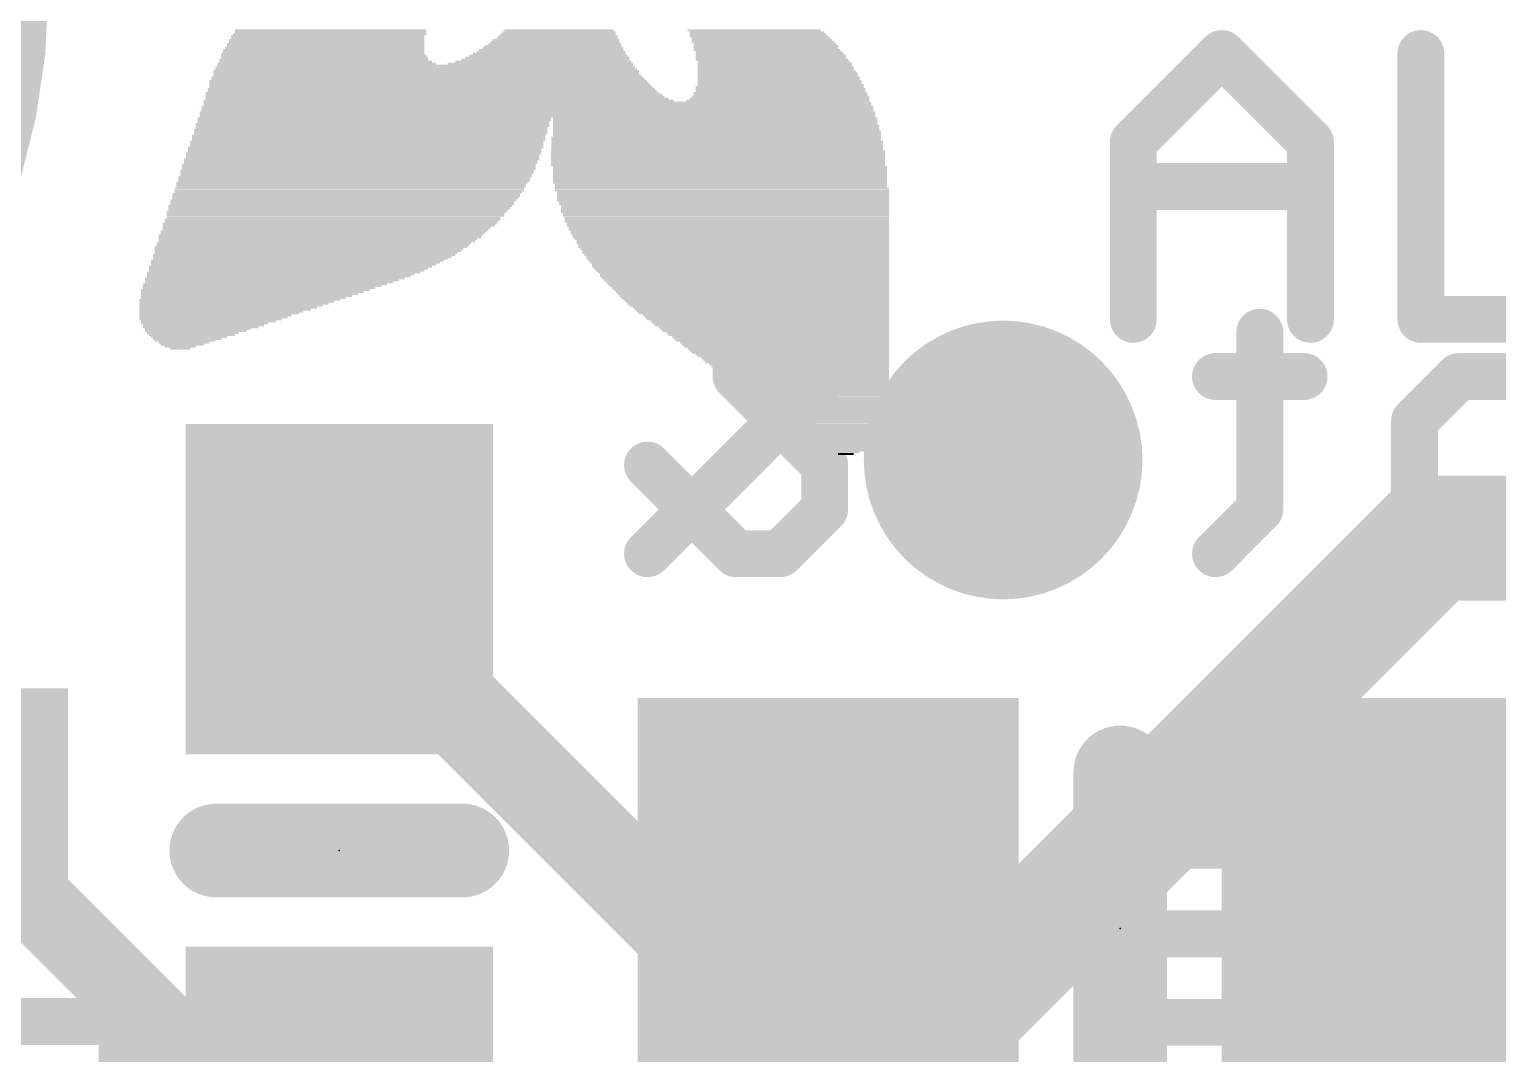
# Model space of a CAD drawing. Extents: x -0.1 to 25.5, y -0.1 to 17.9.
# Drawn here: x 4.58 to 9.355, y 11.786 to 15.116 of the extents above; entities that cross this region are included whole.
import ezdxf

# ---------------------------------------------------------------- set-up
doc = ezdxf.new("R2010")
doc.units = 0
for name, color, linetype in [('1', 12, 'CONTINUOUS'), ('16', 5, 'CONTINUOUS'), ('18', 110, 'CONTINUOUS'), ('21', 40, 'CONTINUOUS'), ('22', 6, 'CONTINUOUS'), ('23', 40, 'CONTINUOUS')]:
    doc.layers.add(name, color=color, linetype=linetype)

# ---------------------------------------------------------------- blocks, each defined once
blk = doc.blocks.new('RECT')
blk.add_solid([(-0.5, -0.5), (0.5, -0.5), (-0.5, 0.5), (0.5, 0.5)])
blk = doc.blocks.new('ROUNDV')
at = {"const_width": 0.5}
blk.add_lwpolyline([(0, -0.25, 1), (0, 0.25, 1), (0, -0.25)], format="xyb", dxfattribs=at)

msp = doc.modelspace()

# ---------------------------------------------------------------- linework, layer by layer
at = {"layer": '1'}
for points, const_width in [([(5.588, 13.296), (6.692, 12.192)], 0.3048), ([(4.306, 12.573), (5.283, 11.596)], 0.254), ([(6.692, 12.192), (7.178, 12.192)], 0.3048), ([(7.178, 12.192), (7.178, 10.0631)], 0.3048)]:
    msp.add_lwpolyline(points, dxfattribs=dict(at, const_width=const_width))
at = {"layer": '1', "const_width": 0.1524}
for points in [[(5.6419, 13.3499, 1), (5.5341, 13.2421)], [(6.692, 12.2682, 1), (6.692, 12.1158)], [(6.6381, 12.1381, 1), (6.7459, 12.2459)], [(7.2542, 12.192, 1), (7.1018, 12.192)], [(7.178, 12.1158, 1), (7.178, 12.2682)]]:
    msp.add_lwpolyline(points, format="xyb", dxfattribs=at)
at = {"layer": '16', "const_width": 0.4064}
for points in [[(9.144, 13.462), (5.461, 9.779)], [(20.486, 13.462), (9.144, 13.462)]]:
    msp.add_lwpolyline(points, dxfattribs=at)
at = {"layer": '16', "const_width": 0.2032}
for points in [[(9.144, 13.5636, 1), (9.144, 13.3604)], [(9.2158, 13.3902, 1), (9.0722, 13.5338)]]:
    msp.add_lwpolyline(points, format="xyb", dxfattribs=at)
at = {"layer": '21'}
for points, const_width in [([(2.54, 13.24, 1), (2.54, 17.24, 1), (2.54, 13.24)], 0.2032), ([(8.4853, 15.0645, 1), (8.4315, 15.0106)], 0.0762), ([(8.4853, 15.0106, 1), (8.4315, 15.0645)], 0.0762), ([(9.1439, 15.0375, 1), (9.0677, 15.0375)], 0.0762), ([(8.1433, 14.7764, 1), (8.1972, 14.7225)], 0.0762), ([(8.2084, 14.7494, 1), (8.1322, 14.7494)], 0.0762), ([(8.7846, 14.7494, 1), (8.7084, 14.7494)], 0.0762), ([(8.7196, 14.7225, 1), (8.7735, 14.7764)], 0.0762), ([(8.1703, 14.6435, 1), (8.1703, 14.5673)], 0.0762), ([(8.7465, 14.5673, 1), (8.7465, 14.6435)], 0.0762), ([(9.1058, 14.2113, 1), (9.1058, 14.1351)], 0.0762), ([(8.1322, 14.1732, 1), (8.2084, 14.1732)], 0.0762), ([(8.7084, 14.1732, 1), (8.7846, 14.1732)], 0.0762), ([(9.0677, 14.1732, 1), (9.1439, 14.1732)], 0.0762), ([(8.2042, 12.7, 1), (8.0518, 12.7)], 0.1524), ([(5.188, 12.5222, 1), (5.188, 12.3698)], 0.1524), ([(5.988, 12.3698, 1), (5.988, 12.5222)], 0.1524), ([(4.9191, 11.89, 1), (4.8429, 11.89)], 0.0762), ([(4.881, 11.8519, 1), (4.881, 11.9281)], 0.0762)]:
    msp.add_lwpolyline(points, format="xyb", dxfattribs=dict(at, const_width=const_width))
for points, const_width in [([(8.1703, 14.7494), (8.4584, 15.0375)], 0.1524), ([(8.4584, 15.0375), (8.7465, 14.7494)], 0.1524), ([(9.1058, 15.0375), (9.1058, 14.1732)], 0.1524), ([(8.1703, 14.1732), (8.1703, 14.7494)], 0.1524), ([(8.7465, 14.7494), (8.7465, 14.1732)], 0.1524), ([(8.1703, 14.6054), (8.7465, 14.6054)], 0.1524), ([(9.1058, 14.1732), (9.682, 14.1732)], 0.1524), ([(8.128, 12.7), (8.128, 11.684)], 0.3048), ([(5.988, 12.446), (5.188, 12.446)], 0.3048), ([(2.281, 11.89), (4.881, 11.89)], 0.1524), ([(4.881, 11.89), (4.881, 10.79)], 0.1524)]:
    msp.add_lwpolyline(points, dxfattribs=dict(at, const_width=const_width))
at = {"layer": '22', "const_width": 0.1524}
for points in [[(6.8785, 14.1315), (7.0226, 14.2755)], [(7.0226, 14.2755), (7.1666, 14.1315)], [(6.8785, 13.9874), (6.8785, 14.1315)], [(7.1666, 14.1315), (7.1666, 13.9874)], [(8.5818, 14.1315), (8.5818, 13.5553)], [(7.1666, 13.9874), (6.5904, 13.4112)], [(7.1666, 13.6993), (6.8785, 13.9874)], [(8.7258, 13.9874), (8.4377, 13.9874)], [(9.2292, 13.9874), (9.0851, 13.8434)], [(9.5173, 13.9874), (9.2292, 13.9874)], [(9.0851, 13.8434), (9.0851, 13.4112)], [(6.5904, 13.6993), (6.8785, 13.4112)], [(7.1666, 13.5553), (7.1666, 13.6993)], [(7.0226, 13.4112), (7.1666, 13.5553)], [(8.5818, 13.5553), (8.4377, 13.4112)], [(6.8785, 13.4112), (7.0226, 13.4112)], [(6.4887, 12.4634), (6.3446, 12.4634)], [(6.7768, 12.1753), (6.4887, 12.4634)], [(6.7768, 11.8872), (6.7768, 12.4634)], [(7.1361, 12.3194), (7.2802, 12.4634)], [(7.2802, 12.4634), (7.5683, 12.4634)], [(7.5683, 12.4634), (7.7123, 12.3194)], [(8.5038, 12.4634), (8.0716, 12.4634)], [(8.6479, 12.3194), (8.5038, 12.4634)], [(9.1512, 12.4634), (9.0071, 12.3194)], [(9.5834, 12.4634), (9.1512, 12.4634)], [(7.1361, 12.0313), (7.1361, 12.3194)], [(7.7123, 12.3194), (7.7123, 12.0313)], [(8.5038, 12.1753), (8.6479, 12.3194)], [(9.0071, 12.3194), (9.0071, 11.8872)], [(8.0716, 12.0313), (8.2157, 12.1753)], [(8.2157, 12.1753), (8.5038, 12.1753)], [(7.2802, 11.8872), (7.1361, 12.0313)], [(7.7123, 12.0313), (7.5683, 11.8872)], [(8.2157, 11.8872), (8.0716, 12.0313)], [(7.5683, 11.8872), (7.2802, 11.8872)], [(8.6479, 11.8872), (8.2157, 11.8872)]]:
    msp.add_lwpolyline(points, dxfattribs=at)
at = {"layer": '22', "const_width": 0.0762}
for points in [[(7.0495, 14.3025, 1), (6.9956, 14.2486)], [(7.0495, 14.2486, 1), (6.9956, 14.3025)], [(6.9166, 14.1315, 1), (6.8404, 14.1315)], [(6.8516, 14.1584, 1), (6.9054, 14.1045)], [(7.2047, 14.1315, 1), (7.1285, 14.1315)], [(7.1397, 14.1045, 1), (7.1936, 14.1584)], [(8.6199, 14.1315, 1), (8.5437, 14.1315)], [(6.9054, 14.0144, 1), (6.8516, 13.9605)], [(7.1936, 13.9605, 1), (7.1397, 14.0144)], [(8.4377, 14.0255, 1), (8.4377, 13.9493)], [(8.7258, 13.9493, 1), (8.7258, 14.0255)], [(9.2292, 14.0255, 1), (9.2292, 13.9493)], [(9.2561, 13.9605, 1), (9.2022, 14.0144)], [(6.8404, 13.9874, 1), (6.9166, 13.9874)], [(7.1285, 13.9874, 1), (7.2047, 13.9874)], [(9.1232, 13.8434, 1), (9.047, 13.8434)], [(9.0582, 13.8703, 1), (9.1121, 13.8164)], [(6.6173, 13.7263, 1), (6.5635, 13.6724)], [(7.2047, 13.6993, 1), (7.1285, 13.6993)], [(7.1397, 13.6724, 1), (7.1936, 13.7263)], [(7.1936, 13.5283, 1), (7.1397, 13.5822)], [(8.6087, 13.5283, 1), (8.5548, 13.5822)], [(7.1285, 13.5553, 1), (7.2047, 13.5553)], [(8.5437, 13.5553, 1), (8.6199, 13.5553)], [(6.5635, 13.4381, 1), (6.6173, 13.3843)], [(6.8785, 13.4493, 1), (6.8785, 13.3731)], [(6.8516, 13.3843, 1), (6.9054, 13.4381)], [(6.9956, 13.4381, 1), (7.0495, 13.3843)], [(7.0226, 13.3731, 1), (7.0226, 13.4493)], [(8.4108, 13.4381, 1), (8.4646, 13.3843)], [(9.047, 13.4112, 1), (9.1232, 13.4112)], [(6.3446, 12.5015, 1), (6.3446, 12.4253)], [(6.5156, 12.4904, 1), (6.4618, 12.4365)], [(6.4887, 12.4253, 1), (6.4887, 12.5015)], [(6.8149, 12.4634, 1), (6.7387, 12.4634)], [(7.2802, 12.5015, 1), (7.2802, 12.4253)], [(7.3071, 12.4365, 1), (7.2532, 12.4904)], [(7.5952, 12.4904, 1), (7.5413, 12.4365)], [(7.5683, 12.4253, 1), (7.5683, 12.5015)], [(8.0716, 12.5015, 1), (8.0716, 12.4253)], [(8.5307, 12.4904, 1), (8.4769, 12.4365)], [(8.5038, 12.4253, 1), (8.5038, 12.5015)], [(9.1512, 12.5015, 1), (9.1512, 12.4253)], [(9.1781, 12.4365, 1), (9.1243, 12.4904)], [(7.1742, 12.3194, 1), (7.098, 12.3194)], [(7.1092, 12.3463, 1), (7.1631, 12.2924)], [(7.7504, 12.3194, 1), (7.6742, 12.3194)], [(7.6854, 12.2924, 1), (7.7393, 12.3463)], [(8.6748, 12.2924, 1), (8.6209, 12.3463)], [(8.6209, 12.2924, 1), (8.6748, 12.3463)], [(9.0452, 12.3194, 1), (8.969, 12.3194)], [(8.9802, 12.3463, 1), (9.0341, 12.2924)], [(6.7499, 12.1484, 1), (6.8038, 12.2023)], [(8.2157, 12.2134, 1), (8.2157, 12.1372)], [(8.2426, 12.1484, 1), (8.1887, 12.2023)], [(8.4769, 12.2023, 1), (8.5307, 12.1484)], [(8.5038, 12.1372, 1), (8.5038, 12.2134)], [(7.1631, 12.0582, 1), (7.1092, 12.0043)], [(7.7393, 12.0043, 1), (7.6854, 12.0582)], [(8.0986, 12.0582, 1), (8.0447, 12.0043)], [(8.0447, 12.0582, 1), (8.0986, 12.0043)], [(7.098, 12.0313, 1), (7.1742, 12.0313)], [(7.6742, 12.0313, 1), (7.7504, 12.0313)], [(7.2802, 11.9253, 1), (7.2802, 11.8491)], [(7.2532, 11.8603, 1), (7.3071, 11.9141)], [(7.5413, 11.9141, 1), (7.5952, 11.8603)], [(7.5683, 11.8491, 1), (7.5683, 11.9253)], [(8.2157, 11.9253, 1), (8.2157, 11.8491)], [(8.1887, 11.8603, 1), (8.2426, 11.9141)], [(8.6479, 11.8491, 1), (8.6479, 11.9253)], [(6.7387, 11.8872, 1), (6.8149, 11.8872)], [(8.969, 11.8872, 1), (9.0452, 11.8872)]]:
    msp.add_lwpolyline(points, format="xyb", dxfattribs=at)
at = {"layer": '23'}
for p in [(5.588, 12.446), (8.128, 12.192)]:
    msp.add_point(p, dxfattribs=at)

# ---------------------------------------------------------------- block references
at = {"layer": '1', "xscale": 1.075, "rotation": 270}
for p in [(5.588, 13.296), (5.588, 11.596)]:
    msp.add_blockref('RECT', p, dxfattribs=at)
at = {"layer": '1', "xscale": 0.8, "yscale": 0.8, "rotation": 90}
msp.add_blockref('RECT', (4.306, 12.573), dxfattribs=at)
at = {"layer": '1', "xscale": 1.24, "yscale": 1.5}
for p in [(7.178, 12.192), (9.078, 12.192)]:
    msp.add_blockref('RECT', p, dxfattribs=at)
at = {"layer": '18', "xscale": 0.9064, "yscale": 0.9064}
msp.add_blockref('ROUNDV', (7.747, 13.716), dxfattribs=at)
msp.add_blockref('ROUNDV', (7.747, 13.716), dxfattribs=at)
at = {"layer": '21'}
for p, xscale, yscale in [((5.5499, 15.094), 0.6286, 0.0063), ((5.5499, 15.0876), 0.6286, 0.0064), ((5.5563, 15.1003), 0.6287, 0.0064), ((5.5595, 15.113), 0.6223, 0.0064), ((5.5595, 15.1067), 0.6223, 0.0063), ((6.2961, 15.0876), 0.3937, 0.0064), ((6.2992, 15.094), 0.3874, 0.0063), ((6.2992, 15.1003), 0.3746, 0.0064), ((6.3024, 15.1067), 0.3683, 0.0063), ((6.3024, 15.113), 0.3556, 0.0064), ((6.9374, 15.113), 0.4318, 0.0064), ((6.9469, 15.1067), 0.4382, 0.0063), ((6.9533, 15.094), 0.4509, 0.0063), ((6.9501, 15.1003), 0.4445, 0.0064), ((6.9596, 15.0876), 0.4508, 0.0064), ((5.5372, 15.0495), 0.654, 0.0064), ((5.5372, 15.0432), 0.654, 0.0063), ((5.5404, 15.0559), 0.6477, 0.0063), ((5.5436, 15.0686), 0.6413, 0.0063), ((5.5436, 15.0622), 0.6413, 0.0064), ((5.5467, 15.0813), 0.635, 0.0063), ((5.5467, 15.0749), 0.635, 0.0064), ((6.277, 15.0432), 0.4826, 0.0063), ((6.277, 15.0495), 0.4699, 0.0064), ((6.2833, 15.0559), 0.4572, 0.0063), ((6.2834, 15.0622), 0.4445, 0.0064), ((6.2897, 15.0686), 0.4318, 0.0063), ((6.2896, 15.0749), 0.4191, 0.0064), ((6.2929, 15.0813), 0.4127, 0.0063), ((6.9628, 15.0813), 0.4572, 0.0063), ((6.966, 15.0749), 0.4635, 0.0064), ((6.9723, 15.0686), 0.4636, 0.0063), ((6.9787, 15.0495), 0.4763, 0.0064), ((6.9755, 15.0622), 0.4699, 0.0064), ((6.9755, 15.0559), 0.4699, 0.0063), ((6.985, 15.0432), 0.4762, 0.0063), ((5.8674, 14.9924), 1.3652, 0.0063), ((5.5467, 15.0051), 0.7112, 0.0063), ((5.8674, 14.9987), 1.3526, 0.0064), ((5.5372, 15.0178), 0.6794, 0.0063), ((5.5436, 15.0114), 0.6921, 0.0064), ((5.534, 15.0368), 0.6604, 0.0064), ((5.5372, 15.0305), 0.6668, 0.0063), ((5.5404, 15.0241), 0.6731, 0.0064), ((6.242, 15.0051), 0.6033, 0.0063), ((6.2515, 15.0114), 0.5715, 0.0064), ((6.258, 15.0178), 0.5461, 0.0063), ((6.2643, 15.0241), 0.5334, 0.0064), ((6.2675, 15.0305), 0.5143, 0.0063), ((6.2707, 15.0368), 0.4953, 0.0064), ((6.9882, 15.0368), 0.4826, 0.0064), ((6.9914, 15.0305), 0.4889, 0.0063), ((6.9914, 15.0241), 0.4889, 0.0064), ((6.9946, 15.0178), 0.4953, 0.0063), ((7.0009, 15.0114), 0.4953, 0.0064), ((7.0072, 14.9924), 0.508, 0.0063), ((7.0041, 15.0051), 0.5017, 0.0063), ((7.0041, 14.9987), 0.5017, 0.0064), ((5.8769, 14.9479), 1.4224, 0.0064), ((5.8769, 14.9543), 1.4097, 0.0063), ((5.8738, 14.9606), 1.4033, 0.0064), ((5.8706, 14.9797), 1.3843, 0.0063), ((5.8706, 14.9733), 1.3843, 0.0064), ((5.8738, 14.967), 1.3907, 0.0063), ((5.8706, 14.986), 1.3716, 0.0064), ((7.0072, 14.986), 0.508, 0.0064), ((7.0104, 14.9797), 0.5144, 0.0063), ((7.0168, 14.9606), 0.5271, 0.0064), ((7.0168, 14.9543), 0.5271, 0.0063), ((7.0199, 14.9479), 0.5334, 0.0064), ((7.0136, 14.9733), 0.5207, 0.0064), ((7.0136, 14.967), 0.5207, 0.0063), ((5.8896, 14.9098), 1.4732, 0.0064), ((5.896, 14.9035), 1.4859, 0.0063), ((5.8992, 14.8971), 1.4923, 0.0064), ((5.8864, 14.9225), 1.4541, 0.0064), ((5.8897, 14.9162), 1.4605, 0.0063), ((5.8801, 14.9416), 1.4288, 0.0063), ((5.8864, 14.9289), 1.4415, 0.0063), ((5.8833, 14.9352), 1.4351, 0.0064), ((7.0231, 14.8971), 0.5778, 0.0064), ((7.0231, 14.9098), 0.5652, 0.0064), ((7.0231, 14.9035), 0.5652, 0.0063), ((7.0231, 14.9225), 0.5524, 0.0064), ((7.0231, 14.9162), 0.5524, 0.0063), ((7.02, 14.9289), 0.5461, 0.0063), ((7.0199, 14.9416), 0.5334, 0.0063), ((7.0231, 14.9352), 0.5398, 0.0064), ((6.2325, 14.8654), 2.1844, 0.0063), ((6.2325, 14.859), 2.1844, 0.0064), ((6.2325, 14.8527), 2.1844, 0.0063), ((5.9119, 14.8844), 1.5303, 0.0064), ((6.2326, 14.878), 2.1717, 0.0063), ((6.2326, 14.8717), 2.1717, 0.0064), ((5.9055, 14.8908), 1.505, 0.0063), ((7.0136, 14.8844), 0.5969, 0.0064), ((7.0199, 14.8908), 0.5842, 0.0063), ((5.6959, 14.8082), 1.1493, 0.0064), ((5.6959, 14.8018), 1.1493, 0.0063), ((5.7023, 14.8273), 1.1494, 0.0063), ((5.7023, 14.8209), 1.1494, 0.0064), ((5.6991, 14.8146), 1.143, 0.0063), ((6.2326, 14.8463), 2.1971, 0.0064), ((6.2326, 14.8399), 2.1971, 0.0063), ((6.2326, 14.8336), 2.1971, 0.0064), ((6.8104, 14.8273), 1.0541, 0.0063), ((6.8104, 14.8209), 1.0541, 0.0064), ((6.8104, 14.8146), 1.0541, 0.0063), ((6.8104, 14.8082), 1.0541, 0.0064), ((6.8136, 14.8018), 1.0605, 0.0063), ((5.6833, 14.7701), 1.1493, 0.0064), ((5.6833, 14.7637), 1.1493, 0.0063), ((5.6833, 14.7574), 1.1493, 0.0064), ((5.6896, 14.7892), 1.1494, 0.0063), ((5.6896, 14.7828), 1.1494, 0.0064), ((5.6896, 14.7765), 1.1494, 0.0063), ((5.6928, 14.7955), 1.143, 0.0064), ((6.8136, 14.7637), 1.0731, 0.0063), ((6.8136, 14.7574), 1.0731, 0.0064), ((6.8167, 14.7828), 1.0668, 0.0064), ((6.8167, 14.7765), 1.0668, 0.0063), ((6.8167, 14.7701), 1.0668, 0.0064), ((6.8136, 14.7955), 1.0605, 0.0064), ((6.8136, 14.7892), 1.0605, 0.0063), ((5.6673, 14.713), 1.1557, 0.0063), ((5.6642, 14.7066), 1.1494, 0.0064), ((5.6738, 14.732), 1.1557, 0.0064), ((5.6706, 14.7256), 1.1493, 0.0063), ((5.6706, 14.7193), 1.1493, 0.0064), ((5.6769, 14.7511), 1.1494, 0.0063), ((5.6769, 14.7447), 1.1494, 0.0064), ((5.6769, 14.7384), 1.1494, 0.0063), ((6.8199, 14.7193), 1.0858, 0.0064), ((6.8199, 14.713), 1.0858, 0.0063), ((6.8199, 14.7066), 1.0858, 0.0064), ((6.8168, 14.7511), 1.0795, 0.0063), ((6.8168, 14.7447), 1.0795, 0.0064), ((6.8168, 14.7384), 1.0795, 0.0063), ((6.8168, 14.732), 1.0795, 0.0064), ((6.8168, 14.7256), 1.0795, 0.0063), ((5.6515, 14.6749), 1.1494, 0.0063), ((5.6515, 14.6685), 1.1494, 0.0064), ((5.6515, 14.6622), 1.1494, 0.0063), ((5.6579, 14.6875), 1.1493, 0.0063), ((5.6579, 14.6812), 1.1493, 0.0064), ((5.6611, 14.6939), 1.1557, 0.0064), ((5.6642, 14.7003), 1.1494, 0.0063), ((6.8199, 14.7003), 1.0858, 0.0063), ((6.8199, 14.6939), 1.0858, 0.0064), ((6.8199, 14.6875), 1.0858, 0.0063), ((6.8199, 14.6812), 1.0858, 0.0064), ((6.8199, 14.6749), 1.0858, 0.0063), ((6.8262, 14.6685), 1.0859, 0.0064), ((6.8262, 14.6622), 1.0859, 0.0063), ((5.6293, 14.6177), 1.143, 0.0064), ((5.6261, 14.6113), 1.1366, 0.0063), ((5.6388, 14.6368), 1.1494, 0.0063), ((5.6356, 14.6304), 1.143, 0.0064), ((5.6356, 14.6241), 1.143, 0.0063), ((5.6452, 14.6558), 1.1493, 0.0064), ((5.6452, 14.6494), 1.1493, 0.0063), ((5.642, 14.6431), 1.143, 0.0064), ((6.8262, 14.6558), 1.0859, 0.0064), ((6.8262, 14.6494), 1.0859, 0.0063), ((6.8262, 14.6431), 1.0859, 0.0064), ((6.8262, 14.6368), 1.0859, 0.0063), ((6.8262, 14.6304), 1.0859, 0.0064), ((6.8262, 14.6241), 1.0859, 0.0063), ((6.8262, 14.6177), 1.0859, 0.0064), ((6.8295, 14.6113), 1.0795, 0.0063), ((5.6103, 14.5796), 1.1303, 0.0064), ((5.6103, 14.5732), 1.1303, 0.0063), ((5.6071, 14.5669), 1.1239, 0.0064), ((5.6198, 14.5987), 1.1367, 0.0063), ((5.6198, 14.5923), 1.1367, 0.0064), ((5.6166, 14.586), 1.1303, 0.0063), ((5.6261, 14.605), 1.1366, 0.0064), ((6.8326, 14.5987), 1.0858, 0.0063), ((6.8326, 14.5923), 1.0858, 0.0064), ((6.8295, 14.605), 1.0795, 0.0064), ((6.8357, 14.586), 1.0795, 0.0063), ((6.8357, 14.5796), 1.0795, 0.0064), ((6.8357, 14.5732), 1.0795, 0.0063), ((6.8357, 14.5669), 1.0795, 0.0064), ((5.5785, 14.5225), 1.1049, 0.0063), ((5.5753, 14.5161), 1.0986, 0.0064), ((5.5912, 14.5415), 1.1176, 0.0064), ((5.588, 14.5352), 1.1112, 0.0063), ((5.5849, 14.5288), 1.1049, 0.0064), ((5.6007, 14.5606), 1.124, 0.0063), ((5.5975, 14.5542), 1.1176, 0.0064), ((5.5975, 14.5479), 1.1176, 0.0063), ((6.8357, 14.5606), 1.0795, 0.0063), ((6.839, 14.5542), 1.0731, 0.0064), ((6.839, 14.5479), 1.0731, 0.0063), ((6.8421, 14.5415), 1.0668, 0.0064), ((6.8421, 14.5352), 1.0668, 0.0063), ((6.8421, 14.5288), 1.0668, 0.0064), ((6.8421, 14.5225), 1.0668, 0.0063), ((6.8453, 14.5161), 1.0604, 0.0064), ((5.5563, 14.4844), 1.0859, 0.0063), ((5.5531, 14.478), 1.0795, 0.0064), ((5.5467, 14.4717), 1.0668, 0.0063), ((5.5658, 14.4971), 1.0922, 0.0063), ((5.5626, 14.4907), 1.0858, 0.0064), ((5.5753, 14.5098), 1.0986, 0.0063), ((5.569, 14.5034), 1.0859, 0.0064), ((6.8453, 14.5098), 1.0604, 0.0063), ((6.8485, 14.5034), 1.0541, 0.0064), ((6.8485, 14.4971), 1.0541, 0.0063), ((6.8485, 14.4907), 1.0541, 0.0064), ((6.8517, 14.4844), 1.0477, 0.0063), ((6.8517, 14.478), 1.0477, 0.0064), ((6.8548, 14.4717), 1.0414, 0.0063), ((5.5055, 14.4209), 1.0223, 0.0063), ((5.5245, 14.4399), 1.0478, 0.0064), ((5.515, 14.4272), 1.0287, 0.0064), ((5.5277, 14.4463), 1.0541, 0.0063), ((5.5182, 14.4336), 1.0351, 0.0063), ((5.5372, 14.459), 1.0604, 0.0063), ((5.5341, 14.4526), 1.0541, 0.0064), ((5.5436, 14.4653), 1.0605, 0.0064), ((6.8548, 14.4653), 1.0414, 0.0064), ((6.858, 14.459), 1.035, 0.0063), ((6.858, 14.4526), 1.035, 0.0064), ((6.8612, 14.4463), 1.0287, 0.0063), ((6.8612, 14.4399), 1.0287, 0.0064), ((6.8643, 14.4336), 1.0223, 0.0063), ((6.8675, 14.4272), 1.016, 0.0064), ((6.8675, 14.4209), 1.016, 0.0063), ((5.4737, 14.3828), 0.9842, 0.0063), ((5.4674, 14.3764), 0.9715, 0.0064), ((5.4959, 14.4082), 1.016, 0.0063), ((5.4864, 14.3955), 0.997, 0.0063), ((5.4896, 14.4018), 1.0033, 0.0064), ((5.4801, 14.3891), 0.9843, 0.0064), ((5.5023, 14.4145), 1.016, 0.0064), ((6.8707, 14.4145), 1.0096, 0.0064), ((6.8707, 14.4082), 1.0096, 0.0063), ((6.8739, 14.4018), 1.0033, 0.0064), ((6.8771, 14.3955), 0.9969, 0.0063), ((6.8771, 14.3891), 0.9969, 0.0064), ((6.8802, 14.3828), 0.9906, 0.0063), ((6.8834, 14.3764), 0.9842, 0.0064), ((5.407, 14.3256), 0.889, 0.0064), ((5.4165, 14.332), 0.8953, 0.0063), ((5.4293, 14.3447), 0.9207, 0.0063), ((5.4229, 14.3383), 0.908, 0.0064), ((5.4515, 14.3637), 0.9525, 0.0064), ((5.4451, 14.3574), 0.9398, 0.0063), ((5.4388, 14.351), 0.9271, 0.0064), ((5.461, 14.3701), 0.9588, 0.0063), ((6.8834, 14.3701), 0.9842, 0.0063), ((6.8866, 14.3637), 0.9779, 0.0064), ((6.8898, 14.3574), 0.9715, 0.0063), ((6.8929, 14.351), 0.9652, 0.0064), ((6.8929, 14.3447), 0.9652, 0.0063), ((6.8961, 14.3383), 0.9588, 0.0064), ((6.8993, 14.332), 0.9525, 0.0063), ((6.9024, 14.3256), 0.9461, 0.0064), ((5.3467, 14.2875), 0.7938, 0.0064), ((5.3372, 14.2812), 0.7747, 0.0063), ((5.3784, 14.3066), 0.8445, 0.0063), ((5.3689, 14.3002), 0.8255, 0.0064), ((5.3594, 14.2939), 0.8064, 0.0063), ((5.3975, 14.3193), 0.87, 0.0063), ((5.3912, 14.3129), 0.8573, 0.0064), ((6.9056, 14.3193), 0.9398, 0.0063), ((6.9056, 14.3129), 0.9398, 0.0064), ((6.9088, 14.3066), 0.9334, 0.0063), ((6.912, 14.3002), 0.9271, 0.0064), ((6.9152, 14.2939), 0.9207, 0.0063), ((6.9183, 14.2875), 0.9144, 0.0064), ((6.9215, 14.2812), 0.908, 0.0063), ((5.2641, 14.2367), 0.6541, 0.0064), ((5.2546, 14.2304), 0.635, 0.0063), ((5.2959, 14.2558), 0.7048, 0.0063), ((5.2864, 14.2494), 0.6858, 0.0064), ((5.315, 14.2685), 0.7429, 0.0063), ((5.3055, 14.2621), 0.7239, 0.0064), ((5.2769, 14.2431), 0.6667, 0.0063), ((5.3277, 14.2748), 0.7557, 0.0064), ((6.9247, 14.2748), 0.9017, 0.0064), ((6.9279, 14.2685), 0.8953, 0.0063), ((6.931, 14.2621), 0.889, 0.0064), ((6.9342, 14.2558), 0.8826, 0.0063), ((6.9374, 14.2494), 0.8763, 0.0064), ((6.9405, 14.2431), 0.8699, 0.0063), ((6.9437, 14.2367), 0.8636, 0.0064), ((6.9469, 14.2304), 0.8572, 0.0063), ((5.2451, 14.224), 0.616, 0.0064), ((5.2355, 14.2177), 0.5969, 0.0063), ((5.226, 14.2113), 0.5779, 0.0064), ((5.2165, 14.205), 0.5588, 0.0063), ((5.2038, 14.1986), 0.5334, 0.0064), ((5.1974, 14.1923), 0.5207, 0.0063), ((5.1848, 14.1859), 0.4953, 0.0064), ((6.9501, 14.224), 0.8509, 0.0064), ((6.9533, 14.2177), 0.8445, 0.0063), ((6.9596, 14.2113), 0.8318, 0.0064), ((6.9628, 14.205), 0.8255, 0.0063), ((6.966, 14.1986), 0.8191, 0.0064), ((6.9691, 14.1923), 0.8128, 0.0063), ((6.9755, 14.1859), 0.8001, 0.0064), ((5.1784, 14.1796), 0.4826, 0.0063), ((5.1689, 14.1732), 0.4636, 0.0064), ((5.1498, 14.1605), 0.4127, 0.0064), ((5.1626, 14.1669), 0.4381, 0.0063), ((5.1467, 14.1542), 0.3937, 0.0063), ((5.1372, 14.1478), 0.3747, 0.0064), ((5.1277, 14.1415), 0.3429, 0.0063), ((5.1213, 14.1351), 0.3302, 0.0064), ((6.9787, 14.1796), 0.7937, 0.0063), ((6.9818, 14.1732), 0.7874, 0.0064), ((6.9882, 14.1669), 0.7747, 0.0063), ((6.9914, 14.1605), 0.7683, 0.0064), ((6.9945, 14.1542), 0.762, 0.0063), ((7.0009, 14.1478), 0.7493, 0.0064), ((7.0041, 14.1415), 0.7429, 0.0063), ((7.0072, 14.1351), 0.7366, 0.0064), ((5.1118, 14.1288), 0.2985, 0.0063), ((5.1086, 14.1224), 0.2794, 0.0064), ((5.0991, 14.1161), 0.2477, 0.0063), ((5.0927, 14.1097), 0.2222, 0.0064), ((5.0864, 14.1034), 0.1969, 0.0063), ((5.0831, 14.097), 0.1651, 0.0064), ((5.0769, 14.0907), 0.1397, 0.0063), ((7.0136, 14.1288), 0.7239, 0.0063), ((7.0168, 14.1224), 0.7175, 0.0064), ((7.0231, 14.1161), 0.7048, 0.0063), ((7.0263, 14.1097), 0.6985, 0.0064), ((7.0295, 14.1034), 0.6921, 0.0063), ((7.0358, 14.097), 0.6794, 0.0064), ((7.039, 14.0907), 0.6731, 0.0063), ((5.0705, 14.0843), 0.1016, 0.0064), ((5.0705, 14.078), 0.0635, 0.0063), ((7.0422, 14.0843), 0.6667, 0.0064), ((7.0485, 14.078), 0.654, 0.0063), ((7.0517, 14.0716), 0.6477, 0.0064), ((7.0549, 14.0653), 0.6413, 0.0063), ((7.0612, 14.0589), 0.6286, 0.0064), ((7.0644, 14.0526), 0.6223, 0.0063), ((7.0707, 14.0462), 0.6096, 0.0064), ((7.0739, 14.0399), 0.6032, 0.0063), ((7.0771, 14.0335), 0.5969, 0.0064), ((7.0834, 14.0272), 0.5842, 0.0063), ((7.0866, 14.0208), 0.5778, 0.0064), ((7.0898, 14.0145), 0.5715, 0.0063), ((7.0961, 14.0081), 0.5588, 0.0064), ((7.0993, 14.0018), 0.5524, 0.0063), ((7.1025, 13.9954), 0.5461, 0.0064), ((7.1088, 13.9891), 0.5334, 0.0063), ((7.112, 13.9827), 0.527, 0.0064), ((7.1184, 13.9764), 0.5143, 0.0063), ((7.1215, 13.97), 0.508, 0.0064), ((7.1247, 13.9637), 0.5016, 0.0063), ((7.1311, 13.9573), 0.4889, 0.0064), ((7.1342, 13.951), 0.4826, 0.0063), ((7.1374, 13.9446), 0.4762, 0.0064), ((7.1438, 13.9383), 0.4635, 0.0063), ((7.1469, 13.9319), 0.4572, 0.0064), ((7.1501, 13.9256), 0.4508, 0.0063), ((7.1565, 13.9192), 0.4381, 0.0064), ((7.1596, 13.9129), 0.4318, 0.0063), ((7.166, 13.9065), 0.4191, 0.0064), ((7.1692, 13.9002), 0.4127, 0.0063), ((7.1723, 13.8938), 0.4064, 0.0064), ((7.1787, 13.8875), 0.3937, 0.0063), ((7.1819, 13.8811), 0.3873, 0.0064), ((7.185, 13.8748), 0.381, 0.0063), ((7.1913, 13.8684), 0.3683, 0.0064), ((7.1946, 13.862), 0.3619, 0.0063), ((7.2009, 13.8557), 0.3492, 0.0064), ((7.2009, 13.8494), 0.3366, 0.0063), ((7.2041, 13.843), 0.3302, 0.0064), ((7.2105, 13.8367), 0.3175, 0.0063), ((7.2136, 13.8303), 0.3112, 0.0064), ((7.2136, 13.8239), 0.2984, 0.0063), ((7.22, 13.8176), 0.2857, 0.0064), ((7.2231, 13.8113), 0.2794, 0.0063), ((7.2232, 13.8049), 0.2667, 0.0064), ((7.2295, 13.7986), 0.254, 0.0063), ((7.2294, 13.7922), 0.2413, 0.0064), ((7.2358, 13.7858), 0.2286, 0.0063), ((7.2359, 13.7795), 0.2159, 0.0064), ((7.239, 13.7732), 0.1968, 0.0063), ((7.2358, 13.7668), 0.1778, 0.0064), ((7.239, 13.7605), 0.1588, 0.0063), ((7.2359, 13.7541), 0.1397, 0.0064), ((7.239, 13.7477), 0.1206, 0.0063), ((7.239, 13.7414), 0.0826, 0.0064), ((7.2358, 13.7351), 0.0508, 0.0063)]:
    msp.add_blockref('RECT', p, dxfattribs=dict(at, xscale=xscale, yscale=yscale))

doc.saveas('drawing.dxf')
